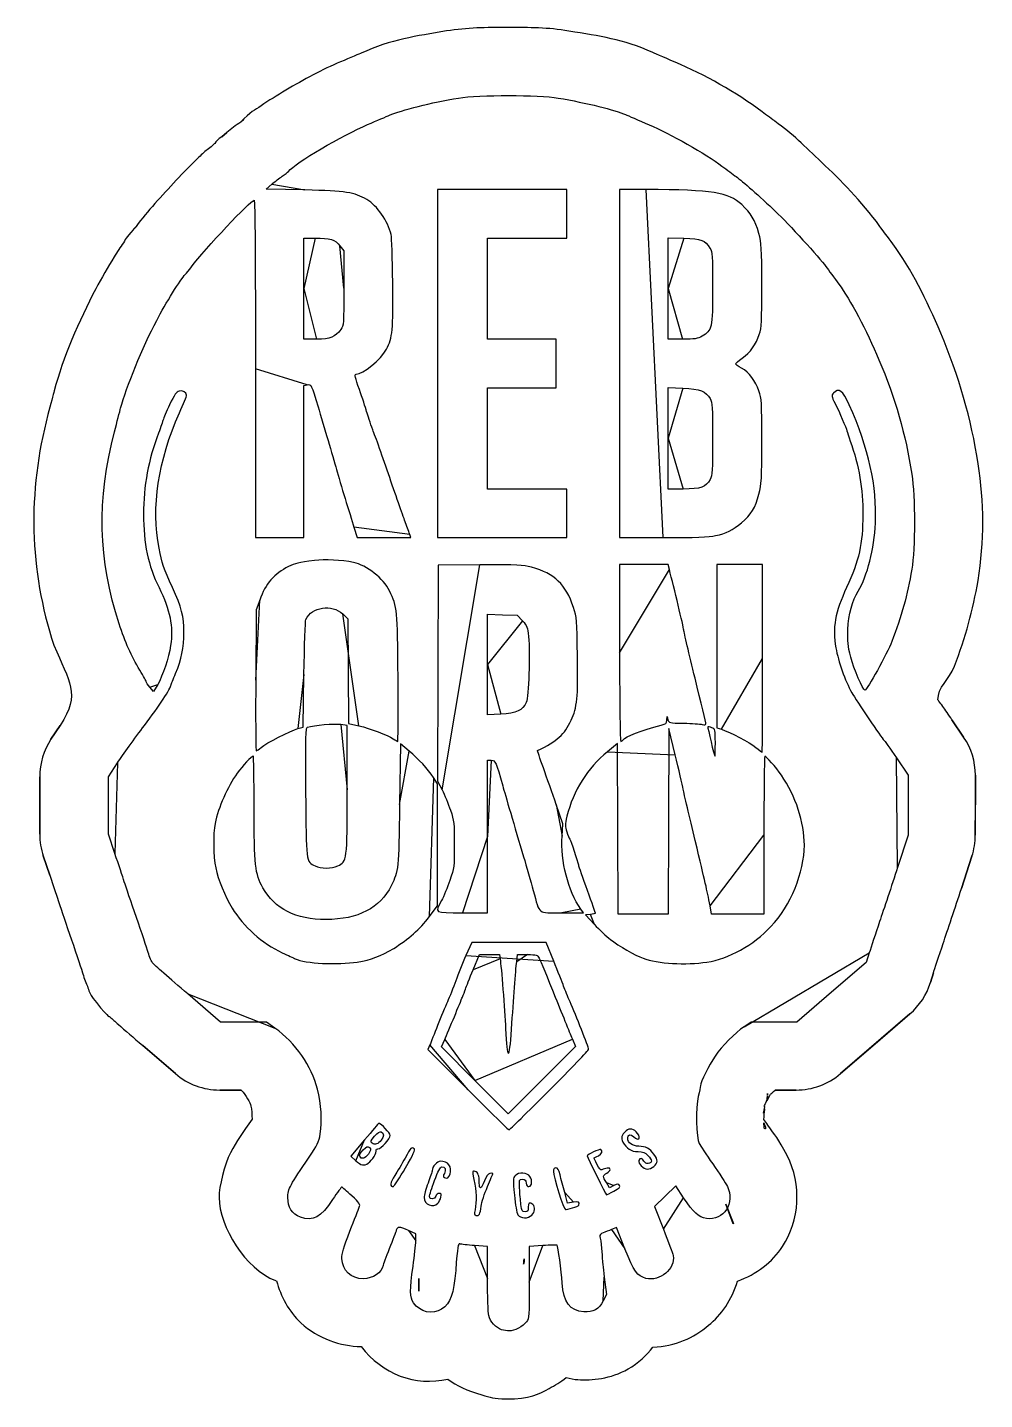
# Model space of a CAD drawing. Extents: x 17 to 183, y 228 to 282.
# Drawn here: x 17.2 to 52.1, y 231.8 to 281.9 of the extents above; entities that cross this region are included whole.
import ezdxf

# ---------------------------------------------------------------- set-up
doc = ezdxf.new("R2010")
doc.units = 0
doc.layers.add('Layer_1', color=7, linetype='CONTINUOUS')

msp = doc.modelspace()

# ---------------------------------------------------------------- linework, layer by layer
at = {"layer": 'Layer_1', "color": 7}
for points in [[(34.752592, 281.846891), (34.752423, 281.846869)], [(25.121998, 278.488942), (25.121998, 278.488942)], [(24.499817, 278.015107), (24.319982, 277.861204)], [(27.345065, 275.92425), (25.938481, 275.959308), (26.140001, 276.1318)], [(36.91031, 264.136146), (36.91031, 265.021755), (35.458897, 265.021755), (34.007484, 265.021755), (34.007484, 266.866771), (34.007484, 268.711789), (35.262095, 268.711789), (36.516707, 268.711789), (36.516707, 269.597397), (36.516707, 270.483005), (35.262095, 270.483005), (34.007484, 270.483005), (34.007484, 272.328022), (34.007484, 274.173039), (35.458897, 274.173039), (36.91031, 274.173039), (36.91031, 275.058647), (36.91031, 275.944255), (34.548688, 275.944255), (32.187067, 275.944255), (32.187067, 269.597397), (32.187067, 263.250538), (34.548688, 263.250538), (36.91031, 263.250538), (36.91031, 264.136146), (36.91031, 264.136146)], [(39.800837, 275.939905), (38.829129, 275.944259), (38.829129, 269.5974), (38.829129, 263.250542), (40.415842, 263.251404)], [(27.316222, 272.328023), (27.316222, 274.173039), (27.722126, 274.172781)], [(40.600344, 272.333204), (40.600344, 274.183403), (41.178449, 274.164885)], [(28.627171, 273.889266), (28.767635, 273.705672), (28.767635, 272.344011)], [(27.776351, 270.483042), (27.316222, 270.483042), (27.316222, 272.328059), (27.316222, 272.328023)], [(41.122551, 270.483005), (40.600344, 270.483005), (40.600344, 272.333204), (40.600344, 272.333204)], [(25.545004, 269.400595), (25.545004, 263.250538), (26.430613, 263.250538), (27.31622, 263.250538), (27.31622, 266.024628), (27.31622, 268.798718), (27.436309, 268.821675)], [(40.600344, 266.873739), (40.600344, 268.725723), (41.139234, 268.700181)], [(41.146414, 265.021755), (40.600344, 265.021755), (40.600344, 266.873739), (40.600344, 266.873739)], [(29.140242, 263.631842), (29.257629, 263.250538), (30.233658, 263.250538), (31.209688, 263.250538), (31.17551, 263.361239)], [(42.329444, 263.321543), (42.329444, 263.321532)], [(33.732823, 262.254951), (32.211667, 262.241928), (32.19907, 258.307159), (32.186473, 254.372391), (32.353985, 254.051321)], [(40.645458, 262.082028), (40.596553, 262.26653), (39.712841, 262.26653), (38.829129, 262.26653), (38.829129, 259.0439)], [(44.044376, 258.847097), (44.044376, 262.266529), (43.207969, 262.266529), (42.371561, 262.266529), (42.371561, 259.293717), (42.371561, 256.320904), (42.551454, 256.261535)], [(25.699928, 260.974915), (25.573171, 260.618314), (25.556652, 258.04759)], [(28.727275, 260.4658), (28.915237, 260.293678), (28.929178, 258.38185), (28.943121, 256.470023), (29.322783, 256.386688)], [(34.007484, 258.62347), (34.007484, 260.454818), (34.552328, 260.438165), (35.097173, 260.421511), (35.28547, 260.219531)], [(44.044376, 258.847097), (44.044376, 258.847097)], [(27.09482, 256.285157), (27.291622, 256.34213), (27.316222, 258.25882)], [(34.493393, 256.81552), (34.007484, 256.792122), (34.007484, 258.62347), (34.007484, 258.62347)], [(21.980131, 257.896212), (21.83037, 257.634133), (21.695069, 257.795952)], [(40.556048, 256.598073), (40.560954, 256.731478), (40.594575, 256.610989)], [(18.419948, 256.406307), (18.084525, 255.897449)], [(28.89056, 254.057736), (28.890646, 256.40244), (28.656945, 256.434576)], [(40.859152, 255.329264), (40.624945, 256.288674), (40.612305, 252.906142), (40.599667, 249.523611), (39.690164, 249.523611), (38.780661, 249.523611), (38.767995, 252.630794), (38.755328, 255.737976), (38.386324, 255.439646)], [(51.381254, 255.979296), (50.954736, 256.608213), (50.954563, 256.608385)], [(31.154371, 255.463231), (30.834054, 255.727518), (30.804404, 253.523474)], [(38.955911, 255.876586), (38.955909, 255.876586)], [(42.322361, 255.773287), (42.322361, 255.773287)], [(25.755038, 255.60345), (25.755038, 255.60345)], [(34.007484, 252.352637), (34.007484, 255.132462), (34.148234, 255.132462)], [(48.931353, 255.216701), (49.358022, 254.587532), (49.35703, 253.494685), (49.356039, 252.401837), (48.970247, 251.221027)], [(20.419916, 251.7295), (20.182155, 252.434774), (20.182155, 253.483722), (20.182155, 254.532669), (20.517687, 255.041668)], [(17.675182, 254.533028), (17.675182, 253.483992), (17.675182, 252.435123)], [(31.884326, 249.423103), (32.187067, 249.824871), (32.187067, 252.052028), (32.187067, 254.279185), (32.039271, 254.502317)], [(51.806597, 252.399775), (51.807606, 253.492591), (51.808615, 254.585576)], [(36.732343, 252.359782), (36.764659, 252.819535), (36.519499, 253.520895)], [(33.097275, 249.572812), (34.007484, 249.572812), (34.007484, 252.352637), (34.007484, 252.352637)], [(44.093576, 252.401837), (44.093576, 249.523611), (43.140891, 249.523611), (42.188205, 249.523611), (42.12856, 249.831114)], [(17.805006, 251.643379), (18.042766, 250.938015), (18.042938, 250.937843)], [(51.298243, 250.451564), (51.684013, 251.632277)], [(28.546244, 251.282601), (28.546233, 251.282603)], [(36.724757, 249.572812), (37.507417, 249.572812), (37.41209, 249.708113)], [(37.764965, 249.514281), (37.586411, 249.499011), (37.909302, 249.150809)], [(36.424936, 247.812764), (36.147703, 248.488138), (34.79189, 248.489268), (33.436076, 248.490397), (33.222405, 248.010693)], [(29.25964, 247.777315), (29.25964, 247.777315)], [(33.489546, 247.494093), (33.722285, 248.047598), (34.084057, 248.047598), (34.445829, 248.047598), (34.471498, 247.887697)], [(35.074913, 247.789296), (35.103442, 248.047598), (35.464408, 248.047598)], [(42.013302, 247.774011), (42.013302, 247.774013)], [(47.938733, 248.113882), (47.830219, 247.761963), (46.564915, 246.674769), (45.299614, 245.587574), (44.462237, 245.587574), (43.624861, 245.587574), (43.375265, 245.419488)], [(50.170904, 247.032333), (50.279175, 247.383752), (50.279348, 247.384269)], [(26.252163, 245.370583), (25.950712, 245.587575), (25.109791, 245.587575), (24.268869, 245.587575), (23.07422, 246.613531)], [(46.886726, 243.707742), (48.151968, 244.794833), (48.152141, 244.795006), (49.417551, 245.882266)], [(21.431006, 244.733373), (22.625695, 243.707405)], [(31.907779, 244.754801), (31.835995, 244.586238), (33.302735, 243.118886)], [(33.548846, 243.463185), (32.328091, 244.684672), (32.449327, 244.951622)], [(37.112338, 244.958573), (37.226476, 244.698574), (35.998038, 243.470136), (34.7696, 242.241697), (33.548846, 243.463185), (33.548846, 243.463185)], [(24.240673, 243.109135), (25.03006, 243.109135)], [(36.258097, 243.090335), (36.258097, 243.09034)], [(44.22709, 242.980658), (44.22709, 242.980658)], [(44.500378, 243.109135), (45.271412, 243.109135)], [(44.092719, 241.919834), (44.092719, 241.919834)], [(29.529487, 241.296612), (29.028354, 240.695683), (29.204775, 240.534005)], [(29.803104, 241.176398), (29.803104, 241.176398)], [(29.349544, 240.696532), (29.349544, 240.696532)], [(29.662861, 240.446091), (29.662861, 240.446091)], [(31.019962, 240.273892), (31.019962, 240.273892)], [(40.077112, 240.326698), (40.077105, 240.326698)], [(38.620785, 239.625859), (38.455826, 239.547196), (38.347274, 239.735808)], [(37.144013, 239.019133), (36.934911, 238.988322), (36.8264, 239.372822)], [(38.621497, 239.427122), (38.621497, 239.427119)], [(41.163703, 239.182841), (40.87655, 239.619157), (40.4899, 239.240728), (40.10325, 238.862298), (40.427804, 238.038024)], [(32.200207, 238.982415), (32.200208, 238.982415)], [(33.780413, 238.876965), (33.780413, 238.876966)], [(37.11027, 238.812384), (37.11027, 238.812384)], [(42.70607, 238.946332), (42.706071, 238.94633)], [(42.706071, 238.94633), (42.983737, 238.240966), (42.976495, 238.233897)], [(35.631099, 238.551911), (35.631099, 238.551911)], [(31.395593, 237.607074), (31.401826, 237.867649), (31.128837, 237.988378)], [(39.021502, 237.325415), (38.715332, 238.103993), (38.538529, 238.027962)], [(34.008657, 236.244528), (34.007485, 237.405777), (33.541838, 237.438508)], [(36.030882, 237.438156), (35.530126, 237.405339), (35.534351, 236.108421)], [(35.346315, 236.958717), (35.346315, 236.958717)], [(31.501924, 235.777666), (31.501587, 236.242577)], [(38.270362, 236.291611), (38.353029, 235.660419), (38.234376, 235.424417)], [(34.522247, 234.373007), (34.522241, 234.373008)]]:
    msp.add_lwpolyline(points, close=True, dxfattribs=at)
for points in [[(32.519642, 281.721086), (31.396283, 281.536537), (30.50483, 281.409374), (29.399474, 280.914523)], [(34.752423, 281.846869), (33.95661, 281.846611), (33.2714, 281.844585), (32.519642, 281.721086)], [(36.979143, 281.719592), (36.21208, 281.850437), (35.548784, 281.847131), (34.752592, 281.846891)], [(40.042734, 280.932394), (38.933104, 281.433634), (38.12973, 281.523323), (36.979143, 281.719592)], [(29.399474, 280.914523), (29.384016, 280.9076), (28.976326, 280.732548), (28.653698, 280.597623)], [(40.85098, 280.586363), (40.464326, 280.750336), (39.985729, 280.958144), (40.042734, 280.932394)], [(28.653698, 280.597623), (27.985727, 280.318274), (27.3064, 279.946333), (26.657497, 279.562732)], [(44.026883, 278.775555), (43.087774, 279.483751), (41.926449, 280.130277), (40.85098, 280.586363)], [(26.657497, 279.562732), (26.333046, 279.370931), (26.029138, 279.181406), (25.75142, 278.991402)], [(30.440449, 278.651737), (30.847791, 278.834097), (31.982976, 279.115963), (32.949673, 279.274775)], [(32.949673, 279.274775), (33.701612, 279.398307), (35.868923, 279.398959), (36.590506, 279.27587)], [(36.590506, 279.27587), (37.619676, 279.100313), (38.679691, 278.840556), (39.050529, 278.673042)], [(25.75142, 278.991402), (25.516282, 278.83053), (25.36005, 278.788002), (25.00615, 278.400709)], [(29.638285, 278.310466), (29.971234, 278.449707), (30.332208, 278.603279), (30.440449, 278.651737)], [(39.050529, 278.673042), (39.131709, 278.63637), (39.519163, 278.470223), (39.911536, 278.303824)], [(44.496676, 278.428345), (44.427811, 278.477581), (44.18277, 278.657998), (44.026883, 278.775555)], [(25.00615, 278.400709), (24.8209, 278.271603), (24.672445, 278.162872), (24.499817, 278.015107)], [(25.121998, 278.488942), (25.075166, 278.457844), (25.053268, 278.433866), (25.013053, 278.405929)], [(25.013053, 278.405929), (25.077568, 278.467281), (25.095544, 278.469149), (25.105328, 278.476818)], [(25.105328, 278.476818), (25.121245, 278.489297), (25.111708, 278.482112), (25.121998, 278.488942)], [(26.750415, 276.603195), (27.00042, 276.908302), (28.728898, 277.930156), (29.638285, 278.310466)], [(39.911536, 278.303824), (40.644308, 277.99307), (41.991083, 277.227152), (42.562652, 276.796124)], [(46.205949, 276.932416), (45.568371, 277.536291), (45.148293, 277.962455), (44.496676, 278.428345)], [(24.319982, 277.861204), (24.158037, 277.775745), (24.110387, 277.687434), (24.065721, 277.62496)], [(23.751347, 277.363964), (23.615497, 277.248793), (23.513716, 277.15179), (23.399928, 277.041339)], [(23.925288, 277.497325), (23.864856, 277.451416), (23.793339, 277.399565), (23.751347, 277.363964)], [(24.065721, 277.62496), (24.043523, 277.60466), (24.003334, 277.5692), (23.925288, 277.497325)], [(23.399928, 277.041339), (23.17235, 276.820438), (22.919777, 276.559902), (22.653984, 276.27721)], [(42.562652, 276.796124), (42.735404, 276.665849), (42.969645, 276.492839), (43.083189, 276.411659)], [(48.326922, 274.598437), (47.648852, 275.522483), (46.888862, 276.285602), (46.205949, 276.932416)], [(22.653984, 276.27721), (22.122398, 275.711825), (21.605578, 275.151544), (21.193416, 274.598415)], [(26.140001, 276.1318), (26.250836, 276.226672), (26.422451, 276.358037), (26.521367, 276.423722)], [(26.521367, 276.423722), (26.620284, 276.489408), (26.723355, 276.570171), (26.750415, 276.603195)], [(43.083189, 276.411659), (43.303434, 276.254189), (43.934006, 275.696477), (44.529515, 275.132447)], [(29.608156, 275.573655), (29.142443, 275.842441), (28.857727, 275.886549), (27.345065, 275.92425)], [(43.285448, 275.391128), (42.789068, 275.844791), (42.254879, 275.928918), (39.800837, 275.939905)], [(23.209219, 273.116977), (23.696284, 273.770628), (25.369895, 275.550652), (25.497407, 275.550652)], [(25.497407, 275.550652), (25.527816, 275.550652), (25.545004, 273.329771), (25.545004, 269.400595)], [(30.496071, 274.29604), (30.376323, 274.793868), (29.985905, 275.355638), (29.608156, 275.573655)], [(43.907833, 274.339876), (43.769912, 274.834586), (43.623137, 275.0825), (43.285448, 275.391128)], [(44.529515, 275.132447), (44.966047, 274.71899), (46.115891, 273.459982), (46.356796, 273.131687)], [(21.20183, 274.593872), (20.848054, 274.240096), (20.837751, 274.163889), (20.726649, 274.002168)], [(21.193416, 274.598415), (21.168766, 274.565334), (20.953858, 274.345892), (21.20183, 274.593872)], [(27.722126, 274.172781), (28.26841, 274.172436), (28.455369, 274.113845), (28.627171, 273.889266)], [(30.551139, 272.549424), (30.540379, 273.428882), (30.515598, 274.21486), (30.496071, 274.29604)], [(41.178449, 274.164885), (41.819508, 274.144351), (41.9446, 274.096833), (42.124692, 273.805438)], [(44.017924, 272.451023), (44.016208, 273.843393), (44.008264, 273.979642), (43.907833, 274.339876)], [(48.794863, 273.964468), (48.630463, 274.186609), (48.415276, 274.47803), (48.326922, 274.598437)], [(20.726649, 274.002168), (20.615546, 273.840447), (20.505047, 273.669083), (20.390216, 273.484722)], [(42.124692, 273.805438), (42.217628, 273.655063), (42.223959, 273.562693), (42.223959, 272.357155)], [(50.544548, 270.705888), (50.03194, 271.913981), (49.478888, 273.040194), (48.794863, 273.964468)], [(20.390216, 273.484722), (20.160553, 273.116001), (19.922423, 272.710133), (19.719372, 272.322699)], [(21.943083, 271.171812), (22.260372, 271.777216), (22.824077, 272.682124), (22.982793, 272.840839)], [(22.982793, 272.840839), (23.027388, 272.885434), (23.12928, 273.009697), (23.209219, 273.116977)], [(46.356796, 273.131687), (46.451507, 273.002618), (46.664707, 272.713643), (46.830575, 272.489518)], [(19.719372, 272.322699), (19.104872, 271.150196), (18.513492, 269.789138), (18.202225, 268.603755)], [(28.767635, 272.344011), (28.767635, 271.039482), (28.763316, 270.976519), (28.664711, 270.843397)], [(30.325051, 270.121905), (30.546923, 270.539749), (30.572383, 270.813104), (30.551139, 272.549424)], [(42.223959, 272.357155), (42.223959, 270.887907), (42.204334, 270.797504), (41.841036, 270.59332)], [(43.925895, 270.655206), (44.009965, 270.919558), (44.019582, 271.107234), (44.017924, 272.451023)], [(46.830575, 272.489518), (47.228061, 271.952423), (47.841913, 270.795556), (48.290945, 269.737295)], [(20.627841, 267.973782), (20.822296, 268.714317), (21.431645, 270.195958), (21.943083, 271.171812)], [(28.664711, 270.843397), (28.448221, 270.551127), (28.280375, 270.483042), (27.776351, 270.483042)], [(43.296374, 269.786995), (43.601535, 270.004591), (43.810746, 270.293127), (43.925895, 270.655206)], [(51.910653, 265.943127), (51.65612, 267.5845), (51.207493, 269.143487), (50.544548, 270.705888)], [(41.841036, 270.59332), (41.671955, 270.498291), (41.572395, 270.483005), (41.122551, 270.483005)], [(29.214272, 269.203793), (29.471253, 269.203793), (30.124045, 269.743357), (30.325051, 270.121905)], [(43.062671, 269.589772), (43.063939, 269.607496), (43.169105, 269.696247), (43.296374, 269.786995)], [(48.290945, 269.737295), (48.881963, 268.344411), (49.264968, 267.010394), (49.489426, 265.562959)], [(29.33636, 268.650288), (29.181248, 269.088381), (29.155792, 269.203793), (29.214272, 269.203793)], [(43.277119, 269.430521), (43.157906, 269.500386), (43.061404, 269.572048), (43.062671, 269.589772)], [(43.914548, 268.598956), (43.786757, 268.972288), (43.564681, 269.261999), (43.277119, 269.430521)], [(27.436309, 268.821675), (27.579186, 268.848987), (27.588715, 268.829555), (27.827983, 268.022982)], [(29.601615, 267.849413), (29.56351, 267.985466), (29.444146, 268.345861), (29.33636, 268.650288)], [(41.139234, 268.700181), (41.763047, 268.670614), (41.990506, 268.582819), (42.13335, 268.316468)], [(47.207992, 268.095769), (46.978179, 268.612935), (46.82085, 268.72875), (46.631837, 268.519893)], [(18.202225, 268.603755), (18.17064, 268.483468), (18.068577, 268.094942), (17.976085, 267.742973)], [(22.761771, 268.592329), (22.65919, 268.566582), (22.590839, 268.468985), (22.414113, 268.095915)], [(23.035781, 268.443604), (23.035781, 268.54942), (22.895081, 268.625787), (22.761771, 268.592329)], [(22.773233, 267.797722), (22.917634, 268.120323), (23.035781, 268.41097), (23.035781, 268.443604)], [(42.13335, 268.316468), (42.214784, 268.164627), (42.223959, 268.016458), (42.223959, 266.853279)], [(44.017909, 266.768371), (44.019004, 268.196488), (44.012426, 268.313026), (43.914548, 268.598956)], [(46.631837, 268.519893), (46.551358, 268.430963), (46.554312, 268.412345), (46.692356, 268.138589)], [(46.692356, 268.138589), (46.849396, 267.827164), (47.092558, 267.263428), (47.123073, 267.140033)], [(17.976085, 267.742973), (17.226931, 264.892181), (17.289055, 262.06178), (18.19027, 259.334012)], [(20.401624, 267.112774), (20.494067, 267.464557), (20.595866, 267.85201), (20.627841, 267.973782)], [(22.027443, 262.860477), (21.738186, 264.347812), (21.997542, 266.064788), (22.773233, 267.797722)], [(22.414113, 268.095915), (22.293129, 267.840514), (22.186513, 267.591938), (22.177189, 267.543525)], [(27.827983, 268.022982), (27.920298, 267.711789), (28.08483, 267.158284), (28.193609, 266.792971)], [(29.826496, 267.185207), (29.740916, 267.414466), (29.639721, 267.713358), (29.601615, 267.849413)], [(48.162281, 263.780598), (48.222095, 265.128833), (47.920612, 266.492096), (47.207992, 268.095769)], [(22.177189, 267.543525), (22.167866, 267.495112), (22.092296, 267.278756), (22.009257, 267.062735)], [(30.442453, 265.439958), (30.189257, 266.170585), (29.912076, 266.955947), (29.826496, 267.185207)], [(47.123073, 267.140033), (47.133473, 267.09798), (47.188563, 266.931584), (47.245495, 266.770264)], [(20.572107, 260.111226), (19.808924, 262.421204), (19.754635, 264.650759), (20.401624, 267.112774)], [(22.009257, 267.062735), (21.648111, 266.123237), (21.461853, 265.118368), (21.461565, 264.107917)], [(28.193609, 266.792971), (28.302389, 266.427658), (28.440145, 265.951643), (28.499736, 265.735161)], [(42.223959, 266.853279), (42.223959, 265.667168), (42.215941, 265.543327), (42.128013, 265.370968)], [(43.909942, 264.831968), (44.008246, 265.210449), (44.016835, 265.364477), (44.017909, 266.768371)], [(47.245495, 266.770264), (47.56107, 265.876079), (47.705475, 265.030965), (47.703993, 264.086945)], [(28.499736, 265.735161), (28.559327, 265.518679), (28.701406, 265.042665), (28.815469, 264.677351)], [(51.904756, 261.683838), (52.144206, 263.108603), (52.126564, 264.550779), (51.910653, 265.943127)], [(31.022072, 263.791744), (30.956478, 263.967635), (30.695651, 264.709332), (30.442453, 265.439958)], [(42.128013, 265.370968), (41.9835, 265.0877), (41.798135, 265.021755), (41.146414, 265.021755)], [(49.489426, 265.562959), (49.615617, 264.749205), (49.615093, 262.847755), (49.488469, 262.094327)], [(28.815469, 264.677351), (28.929532, 264.312038), (29.07568, 263.841559), (29.140242, 263.631842)], [(43.28177, 263.793717), (43.619348, 264.075642), (43.784321, 264.348312), (43.909942, 264.831968)], [(21.461565, 264.107917), (21.461306, 263.035934), (21.633967, 262.21864), (22.027432, 261.430122)], [(31.17551, 263.361239), (31.156712, 263.422125), (31.087665, 263.615852), (31.022072, 263.791744)], [(42.329444, 263.321532), (42.721692, 263.404671), (42.95362, 263.519667), (43.28177, 263.793717)], [(47.703993, 264.086945), (47.702329, 263.028831), (47.565287, 262.415409), (47.111916, 261.436775)], [(47.532566, 261.298967), (47.865881, 261.838281), (48.120655, 262.842312), (48.162281, 263.780598)], [(40.415842, 263.251404), (41.58995, 263.252007), (42.087561, 263.270275), (42.329444, 263.321543)], [(22.520004, 261.430122), (22.203111, 262.117492), (22.131491, 262.325468), (22.027443, 262.860477)], [(26.74892, 262.192543), (26.236193, 261.945021), (25.910292, 261.566727), (25.699928, 260.974915)], [(27.703117, 262.415773), (27.085912, 262.338204), (27.017491, 262.322197), (26.74892, 262.192543)], [(29.127286, 262.342946), (28.682334, 262.431829), (28.077126, 262.462777), (27.703117, 262.415773)], [(30.43552, 261.31262), (30.229657, 261.748501), (29.592994, 262.249918), (29.127286, 262.342946)], [(35.618343, 262.168013), (35.282864, 262.26005), (35.133397, 262.266943), (33.732823, 262.254951)], [(37.145547, 260.704116), (36.86437, 261.553036), (36.465166, 261.93569), (35.618343, 262.168013)], [(41.169964, 259.880307), (41.15765, 260.003865), (40.814524, 261.444205), (40.645458, 262.082028)], [(49.488469, 262.094327), (49.33318, 261.170332), (49.113645, 260.376635), (48.758931, 259.456782)], [(51.043469, 258.565185), (51.44684, 259.611216), (51.724615, 260.611967), (51.904756, 261.683838)], [(22.027432, 261.430122), (22.430153, 260.623054), (22.555426, 259.997757), (22.449974, 259.32102)], [(22.936526, 259.799405), (22.937595, 260.375918), (22.852595, 260.708705), (22.520004, 261.430122)], [(30.747365, 258.145991), (30.726809, 260.662966), (30.722716, 260.704534), (30.43552, 261.31262)], [(47.111916, 261.436775), (46.686039, 260.517489), (46.590912, 259.979395), (46.721173, 259.22652)], [(47.159468, 259.904907), (47.183267, 260.441116), (47.321425, 260.957332), (47.532566, 261.298967)], [(27.385775, 260.268879), (27.607709, 260.72984), (28.324101, 260.835001), (28.727275, 260.4658)], [(37.292872, 258.933152), (37.272645, 260.263856), (37.266365, 260.339353), (37.145547, 260.704116)], [(27.316222, 258.25882), (27.329752, 259.313), (27.361051, 260.217525), (27.385775, 260.268879)], [(35.28547, 260.219531), (35.458382, 260.034051), (35.476615, 259.987164), (35.508618, 259.645646)], [(21.330641, 258.412528), (21.00589, 258.958728), (20.802083, 259.415145), (20.572107, 260.111226)], [(22.634796, 258.299126), (22.849205, 258.80973), (22.935485, 259.238737), (22.936526, 259.799405)], [(35.508618, 259.645646), (35.568486, 259.006756), (35.514032, 257.44705), (35.424745, 257.243284)], [(41.581316, 258.121408), (41.363162, 259.007622), (41.178054, 259.799126), (41.169964, 259.880307)], [(47.26266, 258.896297), (47.15467, 259.317572), (47.139834, 259.462569), (47.159468, 259.904907)], [(18.19027, 259.334012), (18.752855, 257.982535), (19.18711, 257.562178), (18.419948, 256.406307)], [(22.449974, 259.32102), (22.377561, 258.856319), (22.171241, 258.23065), (21.980131, 257.896212)], [(46.721173, 259.22652), (46.805608, 258.738507), (47.056315, 258.033825), (47.302042, 257.593823)], [(48.758931, 259.456782), (48.590749, 259.020655), (47.854639, 257.690886), (47.781395, 257.690886)], [(37.06234, 256.589266), (37.284466, 257.0735), (37.31623, 257.396458), (37.292872, 258.933152)], [(38.829129, 259.0439), (38.829129, 257.063026), (38.846969, 255.82127), (38.875426, 255.82127)], [(44.032076, 255.430196), (44.038844, 255.428808), (44.044376, 256.966409), (44.044376, 258.847097)], [(47.781395, 257.690886), (47.705851, 257.690886), (47.373959, 258.462119), (47.26266, 258.896297)], [(21.559767, 257.992467), (21.559767, 258.011547), (21.456661, 258.200576), (21.330641, 258.412528)], [(22.469915, 257.887689), (22.47126, 257.901219), (22.545454, 258.086365), (22.634796, 258.299126)], [(30.733996, 255.82127), (30.75179, 255.82127), (30.757806, 256.867395), (30.747365, 258.145991)], [(50.444019, 257.336819), (50.431505, 257.792257), (50.848599, 258.059852), (51.043469, 258.565185)], [(21.496544, 256.402569), (22.025118, 257.102516), (22.457449, 257.762145), (22.469915, 257.887689)], [(21.695069, 257.795952), (21.620652, 257.884953), (21.559767, 257.973385), (21.559767, 257.992467)], [(25.556652, 258.04759), (25.547566, 256.633693), (25.554643, 255.476867), (25.572367, 255.476867)], [(41.977958, 256.45556), (41.977958, 256.485563), (41.799469, 257.235195), (41.581316, 258.121408)], [(35.424745, 257.243284), (35.296482, 256.950573), (35.06206, 256.842904), (34.493393, 256.81552)], [(47.302042, 257.593823), (47.456582, 257.317104), (48.406842, 255.914512), (48.46962, 255.870469)], [(50.448062, 257.329577), (50.447105, 257.331241), (50.444096, 257.334051), (50.444019, 257.336819)], [(50.480392, 257.287312), (50.471666, 257.29909), (50.457564, 257.316949), (50.448062, 257.329577)], [(50.616278, 257.098385), (50.567926, 257.166861), (50.526168, 257.22553), (50.480392, 257.287312)], [(50.954563, 256.608385), (50.829755, 256.792425), (50.712945, 256.961485), (50.616278, 257.098385)], [(20.517687, 255.041668), (20.70223, 255.321618), (21.142715, 255.934023), (21.496544, 256.402569)], [(25.755038, 255.60345), (25.93628, 255.755954), (26.819951, 256.205584), (27.09482, 256.285157)], [(27.449718, 256.332185), (27.366652, 256.306963), (27.36258, 256.17741), (27.375917, 253.98466)], [(28.656945, 256.434576), (28.444787, 256.46375), (27.665269, 256.397635), (27.449718, 256.332185)], [(29.322783, 256.386688), (29.732616, 256.296729), (30.360452, 256.057898), (30.571047, 255.911843)], [(35.837172, 255.494338), (36.549546, 255.825615), (36.82494, 256.071734), (37.06234, 256.589266)], [(38.955909, 255.876586), (39.029854, 255.996232), (39.632168, 256.228411), (40.342042, 256.410911)], [(40.342042, 256.410911), (40.521268, 256.456988), (40.551844, 256.483729), (40.556048, 256.598073)], [(40.594575, 256.610989), (40.627456, 256.493154), (40.64008, 256.490328), (41.167775, 256.482683)], [(41.167775, 256.482683), (41.464545, 256.478381), (41.768241, 256.458249), (41.842657, 256.437938)], [(41.842657, 256.437938), (41.93111, 256.413795), (41.977958, 256.419896), (41.977958, 256.45556)], [(42.048576, 256.351092), (42.031906, 256.334422), (42.287521, 255.280064), (42.308233, 255.280064)], [(42.192535, 256.315868), (42.121132, 256.343015), (42.05635, 256.358866), (42.048576, 256.351092)], [(42.322361, 255.773287), (42.322361, 256.261032), (42.320921, 256.267057), (42.192535, 256.315868)], [(42.551454, 256.261535), (42.856462, 256.160873), (43.572443, 255.784393), (43.801856, 255.604043)], [(18.084525, 255.897449), (17.81753, 255.492484), (17.675205, 255.018088), (17.675182, 254.533028)], [(30.571047, 255.911843), (30.642875, 255.862027), (30.716202, 255.82127), (30.733996, 255.82127)], [(38.875426, 255.82127), (38.900889, 255.82127), (38.937107, 255.846163), (38.955911, 255.876586)], [(42.308233, 255.280064), (42.316001, 255.280064), (42.322361, 255.502014), (42.322361, 255.773287)], [(48.46962, 255.870469), (48.488906, 255.856939), (48.696686, 255.562743), (48.931353, 255.216701)], [(51.808615, 254.585576), (51.809046, 255.08248), (51.66017, 255.568053), (51.381254, 255.979296)], [(25.469894, 255.280065), (25.404111, 255.280065), (25.070541, 254.931761), (24.880903, 254.665059)], [(25.495806, 253.408373), (25.495806, 254.437804), (25.484145, 255.280065), (25.469894, 255.280065)], [(25.572367, 255.476867), (25.590096, 255.476867), (25.672298, 255.533829), (25.755038, 255.60345)], [(32.039271, 254.502317), (31.818642, 254.835405), (31.512884, 255.16743), (31.154371, 255.463231)], [(34.148234, 255.132462), (34.298402, 255.132462), (34.326338, 255.070165), (34.567431, 254.197654)], [(36.048092, 254.854732), (35.923656, 255.202595), (35.828742, 255.490418), (35.837172, 255.494338)], [(38.386324, 255.439646), (37.658173, 254.850956), (37.136266, 254.020396), (36.910258, 253.090644)], [(41.15017, 254.074653), (41.118925, 254.237014), (40.987966, 254.80159), (40.859152, 255.329264)], [(43.801856, 255.604043), (43.921712, 255.509819), (44.025311, 255.431589), (44.032076, 255.430196)], [(44.127526, 255.280064), (44.108854, 255.280064), (44.093576, 253.984862), (44.093576, 252.401837)], [(44.730858, 254.591258), (44.530958, 254.882617), (44.18283, 255.280064), (44.127526, 255.280064)], [(24.880903, 254.665059), (24.516148, 254.152077), (24.196, 253.424403), (24.073512, 252.829921)], [(36.519499, 253.520895), (36.384662, 253.906642), (36.172528, 254.506869), (36.048092, 254.854732)], [(34.567431, 254.197654), (34.646478, 253.911584), (35.007024, 252.683716), (35.325899, 251.61463)], [(45.56959, 252.035718), (45.56959, 252.871662), (45.256813, 253.824665), (44.730858, 254.591258)], [(27.375917, 253.98466), (27.391594, 251.407285), (27.387111, 251.442581), (27.719582, 251.27873)], [(28.546233, 251.282603), (28.893328, 251.455997), (28.890475, 251.433004), (28.89056, 254.057736)], [(32.353985, 254.051321), (32.446116, 253.874731), (32.58417, 253.542058), (32.660771, 253.312046)], [(41.586826, 252.205035), (41.377911, 253.070963), (41.181415, 253.912291), (41.15017, 254.074653)], [(25.815764, 250.483021), (25.528461, 250.997143), (25.495806, 251.295716), (25.495806, 253.408373)], [(30.804404, 253.523474), (30.772572, 251.157251), (30.766215, 251.095434), (30.499639, 250.560236)], [(32.660771, 253.312046), (32.791809, 252.918576), (32.800046, 252.844374), (32.800045, 252.057434)], [(24.073512, 252.829921), (23.995691, 252.452222), (24.007617, 251.645292), (24.097505, 251.206653)], [(36.910258, 253.090644), (36.834719, 252.779895), (36.833717, 252.724606), (36.899997, 252.524839)], [(17.675182, 252.435123), (17.675179, 252.165909), (17.719028, 251.898493), (17.805006, 251.643379)], [(37.41209, 249.708113), (36.955636, 250.355981), (36.669854, 251.470806), (36.732343, 252.359782)], [(36.899997, 252.524839), (36.9404, 252.403067), (36.989503, 252.281297), (37.009115, 252.254236)], [(37.009115, 252.254236), (37.047853, 252.200789), (37.294226, 251.469817), (37.32542, 251.315782)], [(42.12856, 249.831114), (42.0131, 250.426366), (41.963284, 250.644666), (41.586826, 252.205035)], [(51.684013, 251.632277), (51.764974, 251.880073), (51.806344, 252.139089), (51.806597, 252.399775)], [(20.759777, 250.704423), (20.703623, 250.880314), (20.550686, 251.341599), (20.419916, 251.7295)], [(32.800045, 252.057434), (32.800043, 251.239059), (32.796553, 251.21095), (32.638074, 250.753622)], [(44.351376, 249.074476), (45.069123, 249.835324), (45.56959, 251.051863), (45.56959, 252.035718)], [(24.097505, 251.206653), (24.185634, 250.776593), (24.428783, 250.18039), (24.693604, 249.745014)], [(27.719582, 251.27873), (27.934048, 251.173034), (28.330631, 251.174893), (28.546244, 251.282601)], [(35.325899, 251.61463), (35.430824, 251.262847), (35.590299, 250.709342), (35.680284, 250.384619)], [(37.32542, 251.315782), (37.335974, 251.263666), (37.479364, 250.850459), (37.644064, 250.397543)], [(48.970247, 251.221027), (48.758062, 250.571581), (48.463584, 249.685972), (48.315851, 249.253008)], [(18.042938, 250.937843), (18.170541, 250.559334), (18.328602, 250.080956), (18.37011, 249.95094)], [(21.20277, 249.400611), (21.015278, 249.941815), (20.815931, 250.528531), (20.759777, 250.704423)], [(32.638074, 250.753622), (32.54899, 250.49655), (32.41107, 250.16605), (32.331585, 250.019178)], [(28.121627, 249.32681), (27.018348, 249.32681), (26.245255, 249.714456), (25.815764, 250.483021)], [(30.499639, 250.560236), (30.092847, 249.743531), (29.289423, 249.32681), (28.121627, 249.32681)], [(35.680284, 250.384619), (35.931452, 249.478253), (35.809794, 249.572812), (36.724757, 249.572812)], [(37.644064, 250.397543), (37.808765, 249.944628), (37.94352, 249.564046), (37.94352, 249.551805)], [(50.63363, 248.452838), (50.789949, 248.910967), (51.082446, 249.791061), (51.298243, 250.451564)], [(18.37011, 249.95094), (18.457544, 249.677073), (18.64137, 249.140755), (18.832326, 248.58955)], [(24.693604, 249.745014), (25.110377, 249.059821), (25.781138, 248.46245), (26.521744, 248.116898)], [(32.331585, 250.019178), (32.080569, 249.555355), (32.050624, 249.572812), (33.097275, 249.572812)], [(21.63082, 248.121399), (21.582884, 248.28376), (21.390261, 248.859406), (21.20277, 249.400611)], [(30.588053, 248.27561), (31.115167, 248.594881), (31.550875, 248.980579), (31.884326, 249.423103)], [(37.94352, 249.551805), (37.94352, 249.539566), (37.86317, 249.52268), (37.764965, 249.514281)], [(37.909302, 249.150809), (38.086893, 248.959299), (38.349898, 248.712038), (38.493761, 248.601339)], [(48.315851, 249.253008), (48.168119, 248.820044), (47.998416, 248.307438), (47.938733, 248.113882)], [(42.013302, 247.774013), (42.817854, 247.896504), (43.70631, 248.390673), (44.351376, 249.074476)], [(18.832326, 248.58955), (19.013732, 248.065911), (19.237439, 247.378957), (19.225335, 247.41995)], [(29.25964, 247.777315), (29.777574, 247.862001), (30.112772, 247.987736), (30.588053, 248.27561)], [(38.493761, 248.601339), (38.80461, 248.362151), (39.400265, 248.019089), (39.684043, 247.915809)], [(50.279348, 247.384269), (50.31226, 247.490971), (50.491638, 248.036696), (50.63363, 248.452838)], [(21.798774, 247.732841), (21.754336, 247.784186), (21.678757, 247.959037), (21.63082, 248.121399)], [(23.07422, 246.613531), (22.417163, 247.177807), (21.843212, 247.681496), (21.798774, 247.732841)], [(26.521744, 248.116898), (26.728695, 248.02034), (26.942298, 247.920197), (26.996419, 247.894358)], [(26.996419, 247.894358), (27.354114, 247.723586), (28.552127, 247.661631), (29.25964, 247.777315)], [(33.222405, 248.010693), (33.104885, 247.746855), (32.937668, 247.331726), (32.85081, 247.088184)], [(34.471498, 247.887697), (34.512119, 247.634658), (34.639254, 246.016232), (34.670628, 245.352798)], [(34.887911, 245.329273), (34.960536, 246.435357), (35.038165, 247.456562), (35.074913, 247.789296)], [(35.464408, 248.047598), (35.808832, 248.047598), (35.828595, 248.041365), (35.895667, 247.911667)], [(35.895667, 247.911667), (35.934328, 247.836905), (36.198214, 247.200374), (36.48208, 246.497154)], [(36.789156, 246.891387), (36.741312, 247.026689), (36.577414, 247.441309), (36.424936, 247.812764)], [(39.684043, 247.915809), (40.225139, 247.718879), (41.243847, 247.656864), (42.013302, 247.774011)], [(19.225335, 247.41995), (19.281151, 247.230903), (19.338636, 247.073198), (19.412748, 246.90183)], [(33.209081, 246.792987), (33.235331, 246.874167), (33.36154, 247.189665), (33.489546, 247.494093)], [(19.412748, 246.90183), (19.486859, 246.730463), (19.418222, 246.663374), (19.896349, 246.110927)], [(32.85081, 247.088184), (32.763951, 246.844642), (32.627296, 246.501469), (32.54713, 246.325577)], [(33.097152, 246.497784), (33.132462, 246.578965), (33.18283, 246.711806), (33.209081, 246.792987)], [(37.021912, 246.325582), (36.94174, 246.501474), (36.836999, 246.756087), (36.789156, 246.891387)], [(49.417551, 245.882266), (49.772076, 246.186928), (50.033238, 246.585618), (50.170904, 247.032333)], [(32.54713, 246.325577), (32.466965, 246.149685), (32.306467, 245.762232), (32.190469, 245.464569)], [(32.801758, 245.784378), (32.928914, 246.09557), (33.061842, 246.416603), (33.097152, 246.497784)], [(36.48208, 246.497154), (36.765946, 245.793934), (37.049562, 245.101572), (37.112338, 244.958573)], [(37.697518, 244.596037), (37.697518, 244.673959), (37.234776, 245.858575), (37.021912, 246.325582)], [(19.896349, 246.110927), (20.322792, 245.618208), (20.155203, 245.848086), (20.238506, 245.773149)], [(20.238506, 245.773149), (20.32181, 245.698211), (20.423356, 245.608436), (20.543619, 245.502891)], [(32.449327, 244.951622), (32.516008, 245.098445), (32.674602, 245.473184), (32.801758, 245.784378)], [(20.543619, 245.502891), (20.784145, 245.291801), (21.09654, 245.02061), (21.431006, 244.733373)], [(27.811042, 243.136154), (27.593559, 243.989329), (27.010987, 244.824361), (26.252163, 245.370583)], [(32.190469, 245.464569), (32.074471, 245.166906), (31.94726, 244.847511), (31.907779, 244.754801)], [(34.670628, 245.352798), (34.726981, 244.161129), (34.810617, 244.152074), (34.887911, 245.329273)], [(43.375265, 245.419488), (43.043233, 245.195884), (42.560007, 244.707511), (42.317613, 244.35057)], [(36.258097, 243.09034), (37.049779, 243.88168), (37.697518, 244.559244), (37.697518, 244.596037)], [(42.317613, 244.35057), (42.091925, 244.018229), (41.781157, 243.391224), (41.781157, 243.268215)], [(22.625695, 243.707405), (23.075224, 243.321388), (23.648147, 243.109147), (24.240673, 243.109135)], [(45.271412, 243.109135), (45.864096, 243.10916), (46.437157, 243.321526), (46.886726, 243.707742)], [(27.909103, 241.51835), (27.982881, 241.95541), (27.942592, 242.620093), (27.811042, 243.136154)], [(41.781157, 243.268215), (41.781157, 243.222282), (41.745514, 243.045571), (41.70195, 242.875524)], [(25.03006, 243.109135), (25.202673, 242.903943), (25.34585, 242.661293), (25.380805, 242.524166)], [(33.302735, 243.118886), (34.109442, 242.311844), (34.780546, 241.651535), (34.794076, 241.651535)], [(34.794076, 241.651535), (34.807606, 241.651535), (35.466416, 242.298995), (36.258097, 243.090335)], [(41.70195, 242.875524), (41.603884, 242.492736), (41.622598, 241.355981), (41.730199, 241.159534)], [(44.093393, 242.038881), (44.10085, 242.281411), (44.174649, 242.650287), (44.07487, 242.260812)], [(44.105011, 242.51861), (44.101157, 242.50902), (44.125605, 242.565972), (44.157547, 242.630417)], [(44.157547, 242.630417), (44.160892, 242.637176), (44.163539, 242.640511), (44.167145, 242.647592)], [(44.167145, 242.647592), (44.185811, 242.703484), (44.211427, 242.687085), (44.224059, 242.907409)], [(44.212777, 242.729595), (44.268728, 242.830948), (44.338055, 242.955453), (44.340076, 242.95843)], [(44.224059, 242.907409), (44.220938, 242.840436), (44.217412, 242.777083), (44.212777, 242.729595)], [(44.22709, 242.980658), (44.226487, 242.963449), (44.226073, 242.945673), (44.225409, 242.929637)], [(44.225409, 242.929637), (44.226099, 242.944026), (44.226495, 242.964363), (44.22709, 242.980658)], [(44.340076, 242.95843), (44.33072, 242.944653), (44.425152, 243.036567), (44.500378, 243.109135)], [(25.380805, 242.524166), (25.405625, 242.426798), (25.414348, 242.191488), (25.423406, 242.0537)], [(44.07487, 242.260812), (44.095971, 242.343177), (44.112223, 242.420438), (44.129595, 242.49874)], [(44.129595, 242.49874), (44.116171, 242.506551), (44.106042, 242.521174), (44.105011, 242.51861)], [(25.423406, 242.0537), (25.076653, 241.551361), (24.860061, 241.249548), (24.635198, 240.824155)], [(30.050892, 241.897541), (30.039742, 241.897541), (29.80511, 241.627124), (29.529487, 241.296612)], [(30.465051, 241.457869), (30.465051, 241.527562), (30.116541, 241.897541), (30.050892, 241.897541)], [(39.486577, 241.524174), (39.361636, 241.697644), (39.195735, 241.736083), (39.068594, 241.621021)], [(44.092719, 241.919834), (44.224789, 241.614514), (44.104959, 241.704457), (44.102486, 241.727034)], [(44.102486, 241.727034), (44.10008, 241.74901), (44.095959, 241.83861), (44.092719, 241.919834)], [(44.235846, 241.830085), (44.18335, 241.905781), (44.14232, 241.967212), (44.093393, 242.038881)], [(44.940031, 240.721777), (44.60965, 241.369379), (44.503225, 241.44454), (44.235846, 241.830085)], [(27.499832, 240.657342), (27.810158, 241.107106), (27.855944, 241.203428), (27.909103, 241.51835)], [(29.803104, 241.176398), (29.730151, 241.229743), (29.738677, 241.254999), (29.887931, 241.42766)], [(30.131853, 241.277369), (30.018914, 241.13977), (29.902214, 241.103927), (29.803104, 241.176398)], [(29.887931, 241.42766), (30.003795, 241.561695), (30.078784, 241.610051), (30.136456, 241.58792)], [(30.01551, 240.962733), (30.12824, 240.962733), (30.465051, 241.333704), (30.465051, 241.457869)], [(30.136456, 241.58792), (30.242382, 241.547273), (30.240341, 241.409544), (30.131853, 241.277369)], [(39.068594, 241.621021), (38.895643, 241.464503), (38.868305, 241.370839), (38.949656, 241.213524)], [(38.949656, 241.213524), (39.069119, 240.982508), (39.256641, 240.864332), (39.503757, 240.864332)], [(39.124334, 241.353433), (39.124334, 241.50401), (39.21937, 241.524251), (39.350029, 241.401503)], [(39.530237, 241.05939), (39.30004, 241.061313), (39.124334, 241.188594), (39.124334, 241.353433)], [(39.350029, 241.401503), (39.51526, 241.246276), (39.619368, 241.339804), (39.486577, 241.524174)], [(41.730199, 241.159534), (41.767254, 241.091883), (41.990879, 240.757796), (42.227144, 240.417117)], [(24.635198, 240.824155), (24.408314, 240.394936), (24.218782, 239.579591), (24.218782, 239.193181)], [(26.725815, 239.1929), (26.725815, 239.497362), (26.812059, 239.660536), (27.499832, 240.657342)], [(29.349544, 240.696532), (29.330569, 240.745981), (29.37621, 240.831408), (29.473684, 240.928882)], [(29.665102, 240.777766), (29.54653, 240.608138), (29.398124, 240.569933), (29.349544, 240.696532)], [(29.473684, 240.928882), (29.610671, 241.065869), (29.636044, 241.074819), (29.701596, 241.009267)], [(29.662861, 240.446091), (29.800825, 240.542725), (29.9885, 240.848724), (29.949001, 240.912635)], [(29.701596, 241.009267), (29.767148, 240.943715), (29.763085, 240.917941), (29.665102, 240.777766)], [(29.949001, 240.912635), (29.93197, 240.940192), (29.961894, 240.962733), (30.01551, 240.962733)], [(31.003861, 240.63063), (30.889412, 240.420913), (30.719069, 240.132885), (30.625322, 239.990566)], [(31.339765, 240.970508), (31.233031, 241.038239), (31.218018, 241.02305), (31.003861, 240.63063)], [(31.019962, 240.273892), (31.304766, 240.762592), (31.386578, 240.940801), (31.339765, 240.970508)], [(38.143531, 240.936151), (38.088709, 240.970034), (37.648317, 240.764466), (37.648317, 240.704993)], [(37.648317, 240.704993), (37.648317, 240.659653), (38.333871, 239.28992), (38.356564, 239.28992)], [(38.000888, 240.401614), (37.9398, 240.527353), (37.896366, 240.633822), (37.904369, 240.638211)], [(37.904369, 240.638211), (37.912369, 240.6426), (37.979805, 240.676875), (38.054221, 240.714376)], [(38.054221, 240.714376), (38.189642, 240.782622), (38.229959, 240.882736), (38.143531, 240.936151)], [(39.503757, 240.864332), (39.681068, 240.864332), (39.750204, 240.836436), (39.870146, 240.716494)], [(40.08251, 240.767601), (39.921116, 240.986358), (39.786939, 241.05725), (39.530237, 241.05939)], [(39.716342, 240.516943), (39.651916, 240.637322), (39.575398, 240.647892), (39.534773, 240.542026)], [(39.870146, 240.716494), (40.032402, 240.554239), (40.033789, 240.45442), (39.87412, 240.430843)], [(40.077105, 240.326698), (40.239142, 240.454157), (40.240361, 240.553643), (40.08251, 240.767601)], [(44.775855, 237.400221), (45.399767, 238.357114), (45.482958, 239.657552), (44.940031, 240.721777)], [(29.204775, 240.534005), (29.399495, 240.355558), (29.504763, 240.335356), (29.662861, 240.446091)], [(30.575778, 239.597066), (30.609589, 239.608137), (30.809472, 239.912708), (31.019962, 240.273892)], [(31.990264, 240.180068), (31.990264, 240.135745), (31.923844, 239.926989), (31.842663, 239.716166)], [(32.286723, 240.519929), (32.181302, 240.519929), (31.990264, 240.300922), (31.990264, 240.180068)], [(32.078709, 239.805873), (32.203687, 240.142529), (32.288231, 240.302449), (32.347241, 240.313814)], [(32.6439, 240.04541), (32.731165, 240.307209), (32.571048, 240.519929), (32.286723, 240.519929)], [(32.347241, 240.313814), (32.461025, 240.335726), (32.513706, 240.187961), (32.4363, 240.064014)], [(33.560131, 240.141771), (33.44699, 240.171357), (33.44752, 240.186883), (33.54425, 239.676964)], [(33.71161, 239.720421), (33.710627, 239.990162), (33.666084, 240.114063), (33.560131, 240.141771)], [(35.559959, 239.956969), (35.459256, 240.11066), (35.149448, 240.126079), (35.020693, 239.983807)], [(36.507405, 240.273926), (36.444205, 240.273926), (36.418306, 240.236666), (36.418306, 240.145741)], [(36.418306, 240.145741), (36.418306, 239.933177), (36.790339, 238.746202), (36.855494, 238.750884)], [(36.657198, 240.015625), (36.611574, 240.209795), (36.574383, 240.273926), (36.507405, 240.273926)], [(38.187641, 240.20519), (38.132292, 240.181646), (38.082119, 240.234417), (38.000888, 240.401614)], [(38.374024, 240.261392), (38.313139, 240.248187), (38.229266, 240.222896), (38.187641, 240.20519)], [(38.361724, 240.077127), (38.519327, 240.161474), (38.52823, 240.294836), (38.374024, 240.261392)], [(39.534773, 240.542026), (39.495678, 240.440146), (39.702687, 240.224726), (39.839686, 240.224726)], [(39.87412, 240.430843), (39.809216, 240.421258), (39.750361, 240.453376), (39.716342, 240.516943)], [(39.839686, 240.224726), (39.89897, 240.224726), (40.005812, 240.270613), (40.077112, 240.326698)], [(42.227144, 240.417117), (42.463408, 240.076438), (42.703256, 239.706472), (42.760141, 239.594969)], [(30.625322, 239.990566), (30.462217, 239.742952), (30.438176, 239.552011), (30.575778, 239.597066)], [(31.842663, 239.716166), (31.761482, 239.505342), (31.695061, 239.269095), (31.695061, 239.191173)], [(31.894084, 239.228417), (31.895308, 239.275773), (31.978386, 239.535628), (32.078709, 239.805873)], [(32.4363, 240.064014), (32.386494, 239.984261), (32.387356, 239.957587), (32.440834, 239.923729)], [(32.440834, 239.923729), (32.538434, 239.86194), (32.593802, 239.895116), (32.6439, 240.04541)], [(33.54425, 239.676964), (33.615405, 239.301865), (33.611926, 238.907853), (33.535111, 238.642013)], [(33.895372, 239.794222), (33.780241, 239.490359), (33.712546, 239.463172), (33.71161, 239.720421)], [(34.098763, 240.068246), (34.022317, 240.056857), (33.966273, 239.981349), (33.895372, 239.794222)], [(34.008244, 239.586897), (34.116067, 239.83917), (34.204286, 240.054214), (34.204286, 240.064772)], [(34.204286, 240.064772), (34.204286, 240.07533), (34.156801, 240.076894), (34.098763, 240.068246)], [(35.020693, 239.983807), (34.943891, 239.898942), (34.941258, 239.835433), (34.991624, 239.282701)], [(35.180687, 239.529216), (35.164033, 239.849221), (35.166144, 239.855723), (35.286695, 239.855723)], [(35.286695, 239.855723), (35.384948, 239.855723), (35.412886, 239.827911), (35.425547, 239.717498)], [(35.425547, 239.717498), (35.436831, 239.619092), (35.465178, 239.583803), (35.523948, 239.594999)], [(35.523948, 239.594999), (35.636498, 239.616441), (35.655821, 239.810664), (35.559959, 239.956969)], [(36.8264, 239.372822), (36.766719, 239.584297), (36.690578, 239.873558), (36.657198, 240.015625)], [(38.347274, 239.735808), (38.210504, 239.973451), (38.211489, 239.996724), (38.361724, 240.077127)], [(38.829066, 239.63442), (38.791884, 239.694583), (38.76236, 239.693369), (38.620785, 239.625859)], [(38.621497, 239.427119), (38.810933, 239.530714), (38.861777, 239.581492), (38.829066, 239.63442)], [(24.218782, 239.193181), (24.218782, 238.125519), (25.190232, 236.57673), (26.277285, 236.161583)], [(27.189758, 238.476817), (26.87985, 238.595171), (26.725815, 238.832921), (26.725815, 239.1929)], [(28.700237, 239.572831), (28.683148, 239.579599), (28.530806, 239.374481), (28.361701, 239.117006)], [(29.056773, 239.25489), (28.877767, 239.422986), (28.717326, 239.56606), (28.700237, 239.572831)], [(29.33466, 238.836686), (29.37687, 238.936563), (29.345528, 238.983731), (29.056773, 239.25489)], [(31.695061, 239.191173), (31.695061, 238.940764), (32.03578, 238.799958), (32.200207, 238.982415)], [(32.12361, 239.240717), (32.090848, 239.115431), (31.890895, 239.104716), (31.894084, 239.228417)], [(32.24734, 239.339118), (32.190721, 239.339118), (32.138478, 239.297569), (32.12361, 239.240717)], [(32.200208, 238.982415), (32.242884, 239.02977), (32.292996, 239.129401), (32.311568, 239.203817)], [(32.311568, 239.203817), (32.339924, 239.317434), (32.32963, 239.339118), (32.24734, 239.339118)], [(33.780413, 238.876966), (33.797897, 239.015156), (33.90042, 239.334625), (34.008244, 239.586897)], [(34.991624, 239.282701), (35.024497, 238.921935), (35.076179, 238.62992), (35.118784, 238.564211)], [(35.229887, 238.938811), (35.212173, 239.083955), (35.190033, 239.349637), (35.180687, 239.529216)], [(38.356564, 239.28992), (38.364289, 239.28992), (38.483505, 239.351662), (38.621497, 239.427122)], [(41.998595, 238.426931), (41.707632, 238.470564), (41.521655, 238.638948), (41.163703, 239.182841)], [(42.760141, 239.594969), (43.06216, 239.002962), (42.625319, 238.332948), (41.998595, 238.426931)], [(28.361701, 239.117006), (27.935622, 238.468274), (27.637933, 238.305657), (27.189758, 238.476817)], [(28.989883, 237.964568), (29.153344, 238.382318), (29.308495, 238.77477), (29.33466, 238.836686)], [(33.535111, 238.642013), (33.520214, 238.590458), (33.544183, 238.552998), (33.599535, 238.541325)], [(33.599535, 238.541325), (33.713037, 238.517391), (33.741634, 238.570457), (33.780413, 238.876965)], [(35.385096, 238.674912), (35.273187, 238.674912), (35.259191, 238.698708), (35.229887, 238.938811)], [(35.49561, 238.834813), (35.506628, 238.693722), (35.493627, 238.674912), (35.385096, 238.674912)], [(35.670459, 238.935675), (35.55913, 239.047003), (35.482492, 239.002794), (35.49561, 238.834813)], [(35.631099, 238.551911), (35.741182, 238.661994), (35.760062, 238.846072), (35.670459, 238.935675)], [(36.855494, 238.750884), (36.872114, 238.752082), (36.986762, 238.779753), (37.11027, 238.812384)], [(37.11027, 238.812384), (37.233777, 238.845016), (37.338943, 238.888319), (37.343972, 238.908614)], [(37.343972, 238.908614), (37.373976, 239.029712), (37.340687, 239.048113), (37.144013, 239.019133)], [(42.964708, 238.267405), (42.891827, 238.466572), (42.80225, 238.702058), (42.70607, 238.946332)], [(31.128837, 237.988378), (30.791936, 238.137371), (30.726724, 238.138841), (30.684022, 237.998405)], [(35.118784, 238.564211), (35.212708, 238.419356), (35.491843, 238.412654), (35.631099, 238.551911)], [(42.976495, 238.233897), (42.972219, 238.245636), (42.969107, 238.25538), (42.964708, 238.267405)], [(28.70122, 236.963716), (28.694452, 237.154948), (28.754353, 237.362639), (28.989883, 237.964568)], [(30.684022, 237.998405), (30.665509, 237.93752), (30.550655, 237.633845), (30.428791, 237.323573)], [(38.224815, 237.902143), (38.132109, 237.868431), (38.095395, 237.826291), (38.111104, 237.771628)], [(38.111104, 237.771628), (38.141489, 237.665907), (38.211667, 237.013611), (38.19816, 236.96245)], [(38.538529, 238.027962), (38.441287, 237.986145), (38.300116, 237.929526), (38.224815, 237.902143)], [(40.427804, 238.038024), (40.606308, 237.584673), (40.764806, 237.151504), (40.780021, 237.075427)], [(30.428791, 237.323573), (30.306928, 237.0133), (30.203282, 236.736548), (30.198468, 236.708567)], [(31.296208, 236.691895), (31.34744, 237.051928), (31.392163, 237.463758), (31.395593, 237.607074)], [(33.00669, 237.497911), (32.93678, 237.524737), (32.919399, 237.418126), (32.849654, 236.534692)], [(33.541838, 237.438508), (33.285733, 237.45651), (33.044916, 237.483242), (33.00669, 237.497911)], [(36.551604, 237.451005), (36.540622, 237.461987), (36.306297, 237.456204), (36.030882, 237.438156)], [(36.735638, 236.076711), (36.706869, 236.521887), (36.587219, 237.41539), (36.551604, 237.451005)], [(39.79009, 236.244752), (39.459206, 236.332276), (39.353724, 236.480589), (39.021502, 237.325415)], [(43.130737, 236.14525), (43.812672, 236.390178), (44.410906, 236.840497), (44.775855, 237.400221)], [(29.483327, 236.231968), (29.02978, 236.22845), (28.716882, 236.521205), (28.70122, 236.963716)], [(30.198468, 236.708567), (30.153977, 236.449986), (29.830878, 236.234659), (29.483327, 236.231968)], [(31.314741, 235.348857), (31.174308, 235.559072), (31.170834, 235.810831), (31.296208, 236.691895)], [(35.32914, 236.761876), (35.332804, 236.800556), (35.350837, 236.986431), (35.346315, 236.958717)], [(35.346315, 236.958717), (35.342573, 236.935776), (35.363212, 236.888987), (35.32914, 236.761876)], [(38.19816, 236.96245), (38.192401, 236.940645), (38.224894, 236.638768), (38.270362, 236.291611)], [(40.780021, 237.075427), (40.875951, 236.595782), (40.29763, 236.110499), (39.79009, 236.244752)], [(26.277285, 236.161583), (26.288257, 236.157393), (26.305215, 236.155893), (26.316519, 236.151817)], [(26.316519, 236.151817), (26.467707, 235.590392), (26.76012, 235.038456), (27.206432, 234.620863)], [(31.501587, 236.242577), (31.50176, 236.075577), (31.506571, 235.935925), (31.508993, 235.779519)], [(32.849654, 236.534692), (32.781021, 235.665338), (32.663488, 235.340344), (32.338523, 235.12135)], [(34.053916, 234.893284), (34.029669, 234.997781), (34.009303, 235.605841), (34.008657, 236.244528)], [(42.076481, 234.531283), (42.523636, 234.906482), (42.93849, 235.462532), (43.130737, 236.14525)], [(31.508993, 235.779519), (31.506571, 235.778657), (31.504338, 235.778494), (31.501924, 235.777666)], [(35.534351, 236.108421), (35.538463, 234.845763), (35.535696, 234.807468), (35.429804, 234.658755)], [(37.52081, 235.022152), (37.015133, 235.059958), (36.781026, 235.374386), (36.735638, 236.076711)], [(32.338523, 235.12135), (32.020941, 234.907332), (31.538005, 235.014651), (31.314741, 235.348857)], [(38.234376, 235.424417), (38.080117, 235.117594), (37.86515, 234.996408), (37.52081, 235.022152)], [(27.206432, 234.620863), (27.824732, 234.042349), (28.65098, 233.772672), (29.396106, 233.760249)], [(34.522241, 234.373008), (34.31637, 234.432878), (34.106696, 234.66581), (34.053916, 234.893284)], [(35.429804, 234.658755), (35.309919, 234.490393), (34.986348, 234.320958), (34.794697, 234.326189)], [(34.794697, 234.326189), (34.727047, 234.328034), (34.604444, 234.349104), (34.522247, 234.373007)], [(40.047278, 233.740549), (40.848994, 233.760292), (41.544449, 234.084865), (42.076481, 234.531283)], [(29.396106, 233.760249), (30.180723, 232.754625), (31.371828, 232.290353), (32.569147, 232.573811)], [(39.137832, 232.939543), (39.51915, 233.154489), (39.815364, 233.445341), (40.047278, 233.740549)], [(36.26098, 232.231822), (36.470045, 232.341322), (36.671662, 232.452649), (36.885014, 232.630893)], [(36.885014, 232.630893), (37.030426, 232.597156), (37.178428, 232.560248), (37.307828, 232.550574)], [(37.307828, 232.550574), (37.806628, 232.513283), (38.504477, 232.582525), (39.137832, 232.939543)], [(32.569147, 232.573811), (32.874868, 232.334701), (33.271703, 232.147412), (33.80189, 231.993221)], [(34.698876, 231.848747), (35.562364, 231.825169), (35.888054, 232.036496), (36.26098, 232.231822)], [(33.80189, 231.993221), (34.142854, 231.894053), (34.198429, 231.86222), (34.698876, 231.848747)]]:
    msp.add_open_spline(points, degree=3, dxfattribs=at)

doc.saveas('drawing.dxf')
